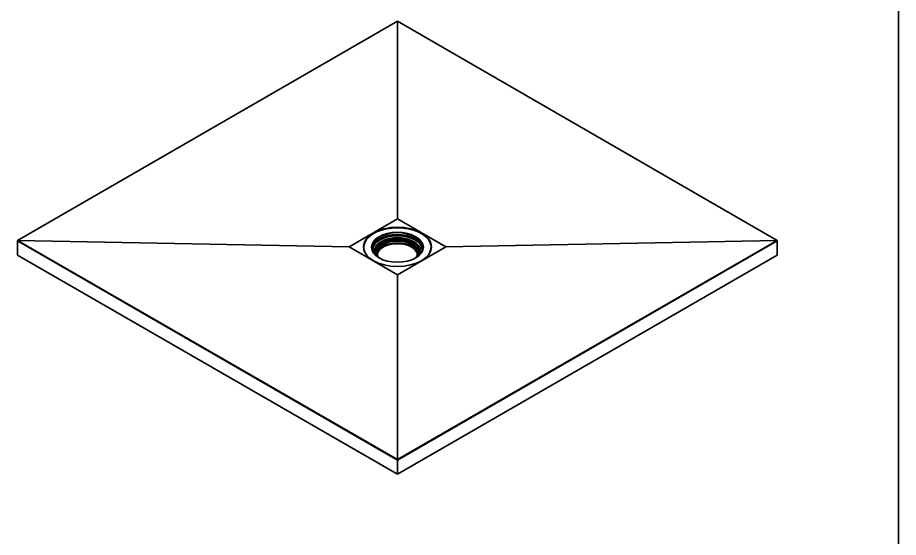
# Model space of a CAD drawing. Header units: millimetres. Extents: x 102 to 3000, y 150 to 4305.
# Drawn here: x 1819 to 3000, y 1080 to 1777 of the extents above; entities that cross this region are included whole.
import ezdxf

# ---------------------------------------------------------------- set-up
doc = ezdxf.new("R2010")
doc.units = ezdxf.units.MM
doc.header["$LTSCALE"] = 15
doc.layers.add('_Sichtbarkanten', color=7, linetype='Continuous', lineweight=35)
doc.layers.add('Rahmen (ISO)', color=7, linetype='Continuous', lineweight=35)

# ---------------------------------------------------------------- blocks, each defined once
blk = doc.blocks.new('Ränder Wedi_hoch')
at = {"layer": 'Rahmen (ISO)'}
blk.add_line((200, 287), (200, 10), dxfattribs=at)

msp = doc.modelspace()

# ---------------------------------------------------------------- linework, layer by layer
at = {"layer": '_Sichtbarkanten'}
for p, q in [((1819.368588922689, 1477.895313045529), (2328.450034527839, 1771.813622705106)), ((2328.450034527839, 1771.813622705106), (2837.53148013299, 1477.895313045529)), ((2328.450034527839, 1771.813622705106), (2328.450034527839, 1506.789401289672)), ((2263.555355386762, 1469.322440818597), (2328.450034527839, 1506.789401289672)), ((2328.450034527839, 1506.789401289672), (2393.344713668916, 1469.322440818597)), ((1819.333152073525, 1477.283282482642), (1819.368588922689, 1477.895313045529)), ((2328.450034527839, 1183.344513348661), (1819.333152073525, 1477.283282482642)), ((1819.333152073525, 1477.283282482642), (1819.333152073525, 1458.299736976073)), ((2328.450034527839, 1183.977003385952), (1819.368588922689, 1477.895313045529)), ((1819.368588922689, 1477.895313045529), (2263.555355386762, 1469.322440818597)), ((2837.53148013299, 1477.895313045529), (2328.450034527839, 1183.977003385952)), ((2837.566916982154, 1477.283282482643), (2328.450034527839, 1183.344513348661)), ((2837.53148013299, 1477.895313045529), (2393.344713668916, 1469.322440818597)), ((2837.566916982154, 1477.283282482643), (2837.53148013299, 1477.895313045529)), ((2837.566916982154, 1477.283282482643), (2837.566916982154, 1458.299736976073)), ((2328.450034527839, 1431.855480347522), (2263.555355386762, 1469.322440818597)), ((2283.300034527839, 1468.220170434345), (2283.300034527839, 1468.710068382901)), ((2393.344713668916, 1469.322440818597), (2328.450034527839, 1431.855480347522)), ((2373.600034527839, 1468.220170434345), (2373.600034527839, 1468.710068382901)), ((2328.450034527839, 1164.360967842092), (1819.333152073525, 1458.299736976073)), ((2299.080034527839, 1461.9290278315), (2299.080034527839, 1462.831293000222)), ((2837.566916982154, 1458.299736976073), (2328.450034527839, 1164.360967842092)), ((2357.820034527839, 1461.929027831499), (2357.820034527839, 1462.831293000222)), ((2328.450034527839, 1183.977003385952), (2328.450034527839, 1431.855480347522)), ((2328.450034527839, 1183.344513348661), (2328.450034527839, 1183.977003385952)), ((2328.450034527839, 1183.344513348661), (2328.450034527839, 1164.360967842092))]:
    msp.add_line(p, q, dxfattribs=at)
for centre, major_axis, ratio, start_param, end_param in [((2328.450034527839, 1468.710068382901), (45.15000000000004, -1.394717674685353e-13), 0.5773502691896263, 5.855646522484794, 9.852316745464146), ((2328.450034527839, 1468.465119408623), (-34.47000000000003, 1.040834085586085e-13), 0.5773502691896264, 2.360536686612992, 7.064241274156379), ((2328.450034527839, 1466.01562966584), (33.45000000000005, -1.030425744730224e-13), 0.5773502691896263, 6.101523588282062, 9.6064396796669), ((2328.450034527839, 1465.770680691562), (-33.15000000000005, 9.835882108788497e-14), 0.5773502691896261, 2.921742639459185, 6.503035321310218), ((2328.450034527839, 1466.01562966584), (34.47000000000003, -1.030425744730224e-13), 0.5773502691896264, 0.06157997227365275, 3.080012681316151), ((2328.450034527839, 1463.784709777028), (30.75000000000001, -9.367506770274758e-14), 0.5773502691896264, 5.920464306779039, 9.787498961169923), ((2328.450034527839, 1465.035833768727), (33.15000000000003, -1.007657499108028e-13), 0.5773502691896261, 0.01919864854966313, 3.122394005040127), ((2328.450034527839, 1462.831293000222), (29.37000000000004, -9.159339953157541e-14), 0.5773502691896263, 5.869595892154504, 9.838367375794453), ((2328.450034527839, 1462.066043073532), (27.90204012053083, -8.53483950180589e-14), 0.5773502691896265, 5.800997883883918, 9.906965384065057), ((2328.450034527839, 1462.648424126726), (30.74999999999998, -9.666746569880756e-14), 0.5773502691896264, 0.03200716355503423, 3.109585490034755), ((2328.450034527839, 1461.214629769985), (27.30000000000001, -8.118505867571458e-14), 0.5773502691896265, 5.887174682716187, 9.820788585232787), ((2328.450034527839, 1467.240374537231), (-45.60000000000031, 0), 0.5773502691896255, 6.077930574986197, 6.243632839828015), ((2328.450034527839, 1468.220170434345), (-45.15000000000026, 2.893578930414806e-14), 0.5773502691896267, 2.602085213965202e-15, 0.2174436002322574), ((2328.450034527839, 1458.912109411769), (27.3, -8.300651832549023e-14), 0.5773502691896263, 0.073106903403192, 3.068485750186612), ((2328.450034527839, 1458.299736976073), (-26.99999999999999, -2.602085213965211e-15), 0.5773502691896253, 3.175343437729424, 6.249434523039954), ((2328.450034527839, 1457.956808412083), (27, -2.60208521396521e-16), 0.5773502691896254, 0.0510555570767675, 3.09053709651306), ((2328.450034527839, 1468.220170434345), (45.15, -2.71657696337968e-13), 0.5773502691896266, 6.065741706947309, 6.283185307179586), ((2328.450034527839, 1467.240374537231), (45.59999999999998, 1.821459649775647e-15), 0.5773502691896254, 0.03955246735157127, 0.205254732193412), ((2328.450034527839, 1461.929027831499), (-29.37000000000003, 8.769226548638354e-14), 0.5773502691896264, 5.984795992119971e-15, 0.3014258656042847), ((2328.450034527839, 1461.9290278315), (29.37000000000037, -1.020017403874363e-13), 0.5773502691896265, 5.981759441575316, 6.283185307179592)]:
    msp.add_ellipse(centre, major_axis=major_axis, ratio=ratio, start_param=start_param, end_param=end_param, dxfattribs=at)
for centre, major_axis, ratio in [((2328.450034527839, 1469.322440818597), (45.60000000000001, -2.722821967893196e-12), 0.5773502691896255), ((2328.450034527839, 1468.710068382901), (34.77000000000006, -1.103284130721249e-13), 0.5773502691896264)]:
    msp.add_ellipse(centre, major_axis=major_axis, ratio=ratio, dxfattribs=at)

# ---------------------------------------------------------------- block references
at = {"xscale": 15, "yscale": 15, "zscale": 15}
msp.add_blockref('Ränder Wedi_hoch', (0, 0), dxfattribs=at)

doc.saveas('drawing.dxf')
